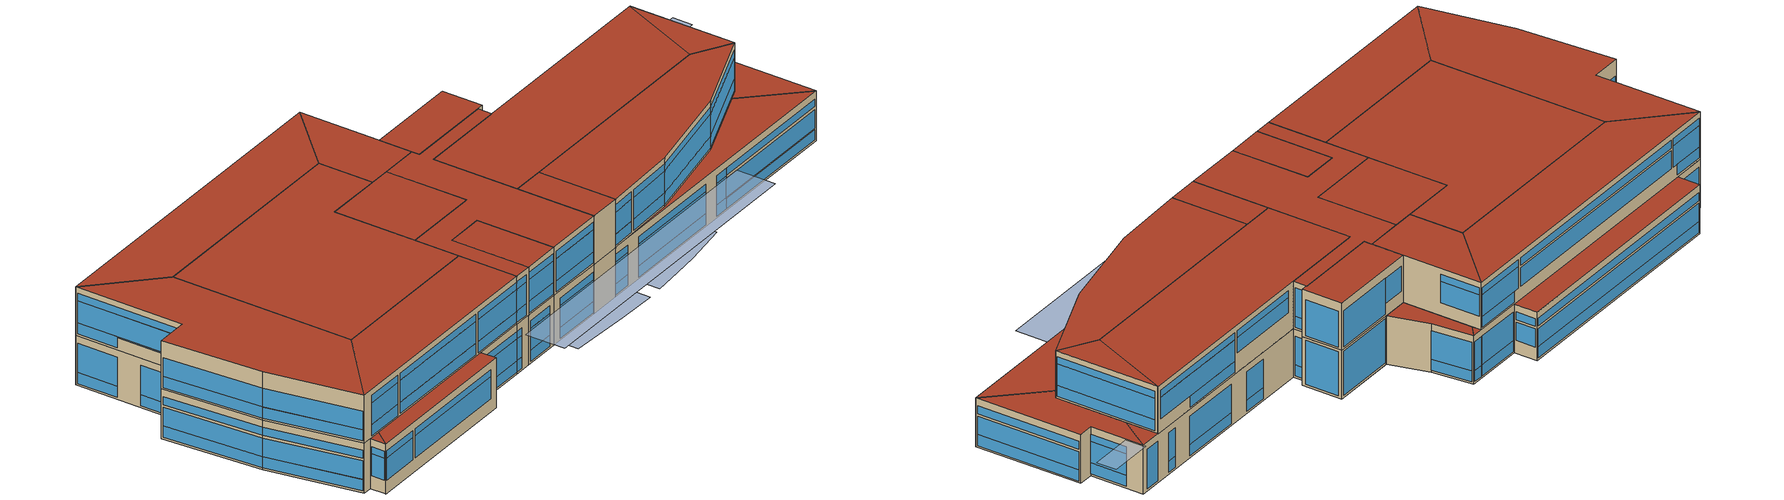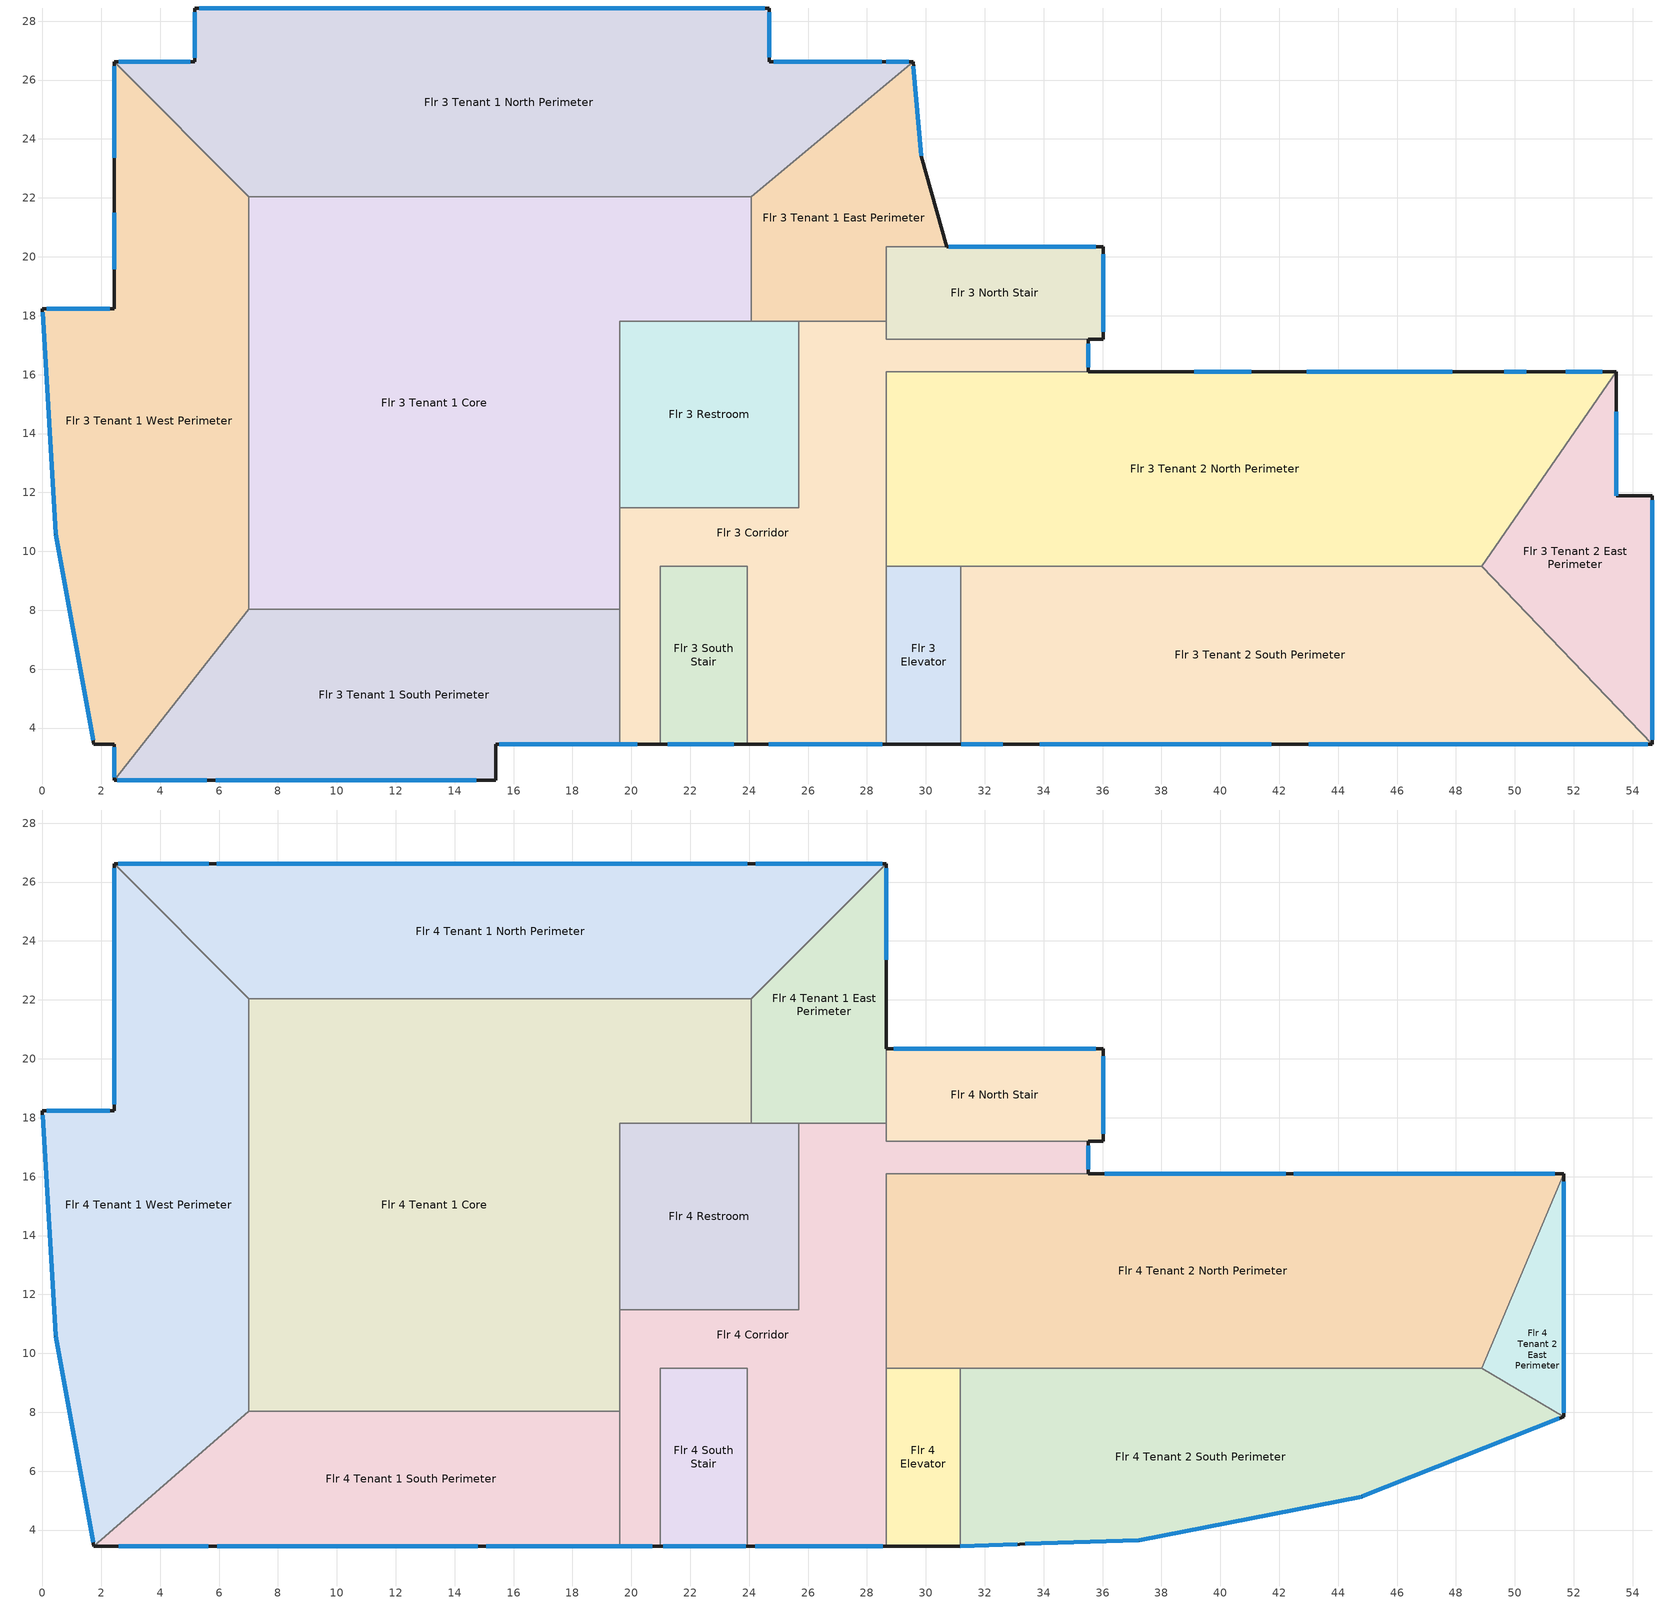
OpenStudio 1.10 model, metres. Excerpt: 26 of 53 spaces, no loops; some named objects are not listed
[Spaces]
Flr 3 Tenant 1 West Perimeter
 floor to Flr 2 Tenant 1 West Perimeter: 2.44,26.62 7.01,22.05 7.01,8.03 2.44,2.24 2.44,3.45 1.75,3.45 0.45,10.59 0,18.24 2.44,18.24 z8.53
 wall outside: 2.44,26.62 2.44,18.24 0,18.24 0.45,10.59 1.75,3.45 2.44,3.45 2.44,2.24 z8.53:12.34
 wall to Flr 3 Tenant 1 North Perimeter: 7.01,22.05 2.44,26.62 z8.53:12.34
 wall to Flr 3 Tenant 1 Core: 7.01,8.03 7.01,22.05 z8.53:12.34
 wall to Flr 3 Tenant 1 South Perimeter: 2.44,2.24 7.01,8.03 z8.53:12.34
 window (GL-3 Glazing Proposed): 0.01,18.11 0.45,10.59 / 0.45,10.58 1.73,3.58 z11.18:11.79; 0.01,18.11 0.45,10.59 / 0.45,10.58 1.73,3.58 z9.55:10.97; 2.44,26.47 2.44,23.36 / 2.44,21.5 2.44,19.57 z9.55:11.79; 2.44,21.5 2.44,19.57 / 2.44,26.47 2.44,23.36 z8.69:9.54; 2.44,3.35 2.44,2.34 z9.55:11.23; 2.44,3.35 2.44,2.34 z11.23:11.79
 window (Glazing Spandrel Panel Proposed): 0.01,18.11 0.45,10.59 / 0.45,10.58 1.73,3.58 / 2.29,18.24 0.15,18.24 z8.69:9.54
 window (GL-1 Glazing Proposed): 2.29,18.24 0.15,18.24 z11.18:11.79; 2.29,18.24 0.15,18.24 z11.17:11.79
 window (GL-2 Glazing Proposed): 2.29,18.24 0.15,18.24 z9.55:10.97
 roof outside: 2.44,2.24 3.4,3.45 2.44,3.45 z12.34
Flr 3 Tenant 1 South Perimeter
 floor to Flr 2 Tenant 1 South Perimeter: 19.61,8.03 19.61,3.45 15.39,3.45 15.39,2.24 2.44,2.24 7.01,8.03 z8.53
 wall outside: 2.44,2.24 15.39,2.24 15.39,3.45 19.61,3.45 z8.53:12.34
 wall to Flr 3 Tenant 1 Core: 19.61,8.03 7.01,8.03 z8.53:12.34
 wall to Flr 3 Corridor: 19.61,3.45 19.61,8.03 z8.53:12.34
 window (GL-3 Glazing Proposed): 5.89,2.24 14.73,2.24 / 2.54,2.24 5.59,2.24 z9.55:11.23; 5.89,2.24 14.73,2.24 / 2.54,2.24 5.59,2.24 z11.23:11.79
 window (GL-1 Glazing Proposed): 15.52,3.45 19.6,3.45 z9.55:11.23; 15.52,3.45 19.6,3.45 z11.23:11.79
 window (Glazing Spandrel Panel Proposed): 15.52,3.45 19.6,3.45 z8.69:9.54
 roof outside: 15.39,2.24 15.39,3.45 3.4,3.45 2.44,2.24 z12.34
Flr 3 Corridor
 floor to Flr 2 Corridor: 28.65,17.81 28.65,17.2 35.51,17.2 35.51,16.1 28.65,16.1 28.65,3.45 23.93,3.45 23.93,9.5 20.98,9.5 20.98,3.45 19.61,3.45 19.61,11.48 25.68,11.48 25.68,17.81 z8.53
 wall outside: 35.51,16.1 35.51,17.2 / 23.93,3.45 28.65,3.45 / 19.61,3.45 20.98,3.45 z8.53:12.34
 wall to Flr 3 Tenant 2 North Perimeter: 28.65,9.5 28.65,16.1 35.51,16.1 z8.53:12.34
 wall to Flr 3 Elevator: 28.65,3.45 28.65,9.5 z8.53:12.34
 wall to Flr 3 South Stair: 20.98,3.45 20.98,9.5 23.93,9.5 23.93,3.45 z8.53:12.34
 wall to Flr 3 Tenant 1 Core: 19.61,11.48 19.61,8.03 z8.53:12.34
 wall to Flr 3 Restroom: 25.68,17.81 25.68,11.48 19.61,11.48 z8.53:12.34
 wall to Flr 3 Tenant 1 East Perimeter: 28.65,17.81 25.68,17.81 z8.53:12.34
 wall to Flr 3 North Stair: 35.51,17.2 28.65,17.2 28.65,17.81 z8.53:12.34
 window (GL-1 Glazing Proposed): 19.62,3.45 20.19,3.45 / 24.66,3.45 28.52,3.45 z11.23:11.79; 24.66,3.45 28.52,3.45 / 19.62,3.45 20.19,3.45 z9.55:11.23
 window (Glazing Spandrel Panel Proposed): 19.62,3.45 20.19,3.45 / 24.66,3.45 28.52,3.45 z8.69:9.54
 window (GL-2 Glazing Proposed): 35.51,16.26 35.51,17.04 z9.55:11.79; 35.51,16.26 35.51,17.04 z8.69:9.54
Flr 3 South Stair
 floor to Flr 2 South Stair: 23.93,9.5 23.93,3.45 20.98,3.45 20.98,9.5 z8.53
 wall outside: 20.98,3.45 23.93,3.45 z8.53:12.34
 window (Glazing Spandrel Panel Proposed): 21.23,3.45 23.47,3.45 z8.69:9.54
 window (GL-1 Glazing Proposed): 21.23,3.45 23.47,3.45 z9.55:11.23; 21.23,3.45 23.47,3.45 z11.23:11.79
Flr 3 Elevator
 floor to Flr 2 Elevator: 31.19,9.5 31.19,3.45 28.65,3.45 28.65,9.5 z8.53
 wall outside: 28.65,3.45 31.19,3.45 z8.53:12.34
 wall to Flr 3 Tenant 2 North Perimeter: 31.19,9.5 28.65,9.5 z8.53:12.34
 wall to Flr 3 Tenant 2 South Perimeter: 31.19,3.45 31.19,9.5 z8.53:12.34
Flr 3 Tenant 2 East Perimeter
 floor to Flr 2 Tenant 2 East Perimeter: 53.44,16.1 53.44,11.89 54.66,11.89 54.66,3.45 48.87,9.5 z8.53
 wall outside: 54.66,3.45 54.66,11.89 53.44,11.89 53.44,16.1 z8.53:12.34
 wall to Flr 3 Tenant 2 South Perimeter: 48.87,9.5 54.66,3.45 z8.53:12.34
 wall to Flr 3 Tenant 2 North Perimeter: 53.44,16.1 48.87,9.5 z8.53:12.34
 window (GL-1 Glazing Proposed): 53.44,11.89 53.44,14.73 z11.23:11.79
 window (GL-2 Glazing Proposed): 53.44,11.89 53.44,14.73 z9.55:11.23; 53.44,11.89 53.44,14.73 z8.69:9.54
 window (GL-3 Glazing Proposed): 54.66,3.61 54.66,11.73 z9.55:10.97; 54.66,3.61 54.66,11.73 z11.18:11.79; 54.66,3.61 54.66,11.73 z8.67:9.54
 roof outside: 54.66,11.89 53.44,11.89 53.44,16.1 51.66,13.54 51.66,7.85 50.78,7.5 54.66,3.45 z12.34
Flr 3 Tenant 1 Core
 floor to Flr 2 Tenant 1 Core: 24.08,22.05 24.08,17.81 19.61,17.81 19.61,8.03 7.01,8.03 7.01,22.05 z8.53
 wall to Flr 3 Tenant 1 North Perimeter: 24.08,22.05 7.01,22.05 z8.53:12.34
 wall to Flr 3 Tenant 1 East Perimeter: 24.08,17.81 24.08,22.05 z8.53:12.34
 wall to Flr 3 Restroom: 19.61,11.48 19.61,17.81 24.08,17.81 z8.53:12.34
Flr 3 Tenant 2 North Perimeter
 floor to Flr 2 Tenant 2 North Perimeter: 53.44,16.1 48.87,9.5 28.65,9.5 28.65,16.1 z8.53
 wall outside: 53.44,16.1 35.51,16.1 z8.53:12.34
 wall to Flr 3 Tenant 2 South Perimeter: 31.19,9.5 48.87,9.5 z8.53:12.34
 window (GL-1 Glazing Proposed): 41.05,16.1 39.12,16.1 / 50.39,16.1 49.63,16.1 / 47.88,16.1 42.94,16.1 z8.69:9.54; 41.05,16.1 39.12,16.1 / 50.39,16.1 49.63,16.1 / 47.88,16.1 42.94,16.1 z9.55:11.79; 52.96,16.1 51.73,16.1 z8.69:11.79
 roof outside: 51.66,13.54 53.44,16.1 51.66,16.1 z12.34
Flr 3 Restroom
 floor to Flr 2 Restroom: 25.68,17.81 25.68,11.48 19.61,11.48 19.61,17.81 z8.53
 wall to Flr 3 Tenant 1 East Perimeter: 25.68,17.81 24.08,17.81 z8.53:12.34
Flr 3 North Stair
 floor to Flr 2 North Stair: 36.02,20.35 36.02,17.2 28.65,17.2 28.65,20.35 z8.53
 wall outside: 35.51,17.2 36.02,17.2 36.02,20.35 30.7,20.35 z8.53:12.34
 wall to Flr 3 Tenant 1 East Perimeter: 30.7,20.35 28.65,20.35 28.65,17.81 z8.53:12.34
 window (GL-1 Glazing Proposed): 35.76,20.35 30.78,20.35 z8.69:12.14
 window (GL-2 Glazing Proposed): 36.02,17.45 36.02,20.09 z8.69:12.14
Flr 3 Tenant 1 East Perimeter
 floor to Flr 2 Tenant 1 East Perimeter: 29.57,26.62 29.85,23.42 30.7,20.35 28.65,20.35 28.65,17.81 24.08,17.81 24.08,22.05 z8.53
 wall outside: 30.7,20.35 29.85,23.42 29.57,26.62 z8.53:12.34
 wall to Flr 3 Tenant 1 North Perimeter: 29.57,26.62 24.08,22.05 z8.53:12.34
 window (GL-2 Glazing Proposed): 29.85,23.43 29.58,26.47 z9.55:11.79; 29.85,23.43 29.58,26.47 z8.69:9.54
 roof outside: 30.7,20.35 29.85,23.42 29.57,26.62 28.65,25.86 28.65,20.35 z12.34
Flr 3 Tenant 1 North Perimeter
 floor to Flr 2 Tenant 1 North Perimeter: 24.69,28.45 24.69,26.62 29.57,26.62 24.08,22.05 7.01,22.05 2.44,26.62 5.18,26.62 5.18,28.45 z8.53
 wall outside: 29.57,26.62 24.69,26.62 24.69,28.45 5.18,28.45 5.18,26.62 2.44,26.62 z8.53:12.34
 window (GL-2 Glazing Proposed): 5.03,26.62 2.59,26.62 z9.55:11.79; 24.69,26.77 24.69,28.3 z9.55:10.97
 window (GL-1 Glazing Proposed): 5.03,26.62 2.59,26.62 / 28.5,26.62 24.84,26.62 / 29.41,26.62 28.65,26.62 z8.69:9.54; 28.5,26.62 24.84,26.62 / 29.41,26.62 28.65,26.62 z9.55:11.79; 5.18,28.3 5.18,26.77 / 24.54,28.45 5.33,28.45 / 24.69,26.77 24.69,28.3 z11.18:11.79; 24.54,28.45 5.33,28.45 z9.55:10.97
 window (GL-3 Glazing Proposed): 5.18,28.3 5.18,26.76 z9.55:10.97
 window (Glazing Spandrel Panel Proposed): 24.54,28.45 5.33,28.45 z8.69:9.54
 roof outside: 5.18,26.62 24.69,26.62 24.69,28.45 5.18,28.45 z12.34; 28.65,25.86 29.57,26.62 28.65,26.62 z12.34
Flr 3 Tenant 2 South Perimeter
 floor to Flr 2 Tenant 2 South Perimeter: 48.87,9.5 54.66,3.45 31.19,3.45 31.19,9.5 z8.53
 wall outside: 31.19,3.45 54.66,3.45 z8.53:12.34
 window (GL-3 Glazing Proposed): 44.15,3.45 54.51,3.45 z9.55:10.97; 44.15,3.45 54.51,3.45 z8.69:9.45; 44.15,3.45 54.51,3.45 z11.23:11.79
 window (Glazing Spandrel Panel Proposed): 43,3.45 44.13,3.45 / 33.86,3.45 41.73,3.45 / 31.2,3.45 32.61,3.45 z8.69:9.54
 window (GL-1 Glazing Proposed): 31.2,3.45 32.61,3.45 / 43,3.45 44.13,3.45 / 33.86,3.45 41.73,3.45 z11.23:11.79; 43,3.45 44.13,3.45 / 31.2,3.45 32.61,3.45 / 33.86,3.45 41.73,3.45 z9.55:11.23
 roof outside: 54.66,3.45 50.78,7.5 44.8,5.14 37.24,3.65 31.19,3.46 31.19,3.45 z12.34
Flr 4 Tenant 2 South Perimeter
 floor to Flr 3 Tenant 2 East Perimeter: 48.87,9.5 51.66,7.85 50.78,7.5 z12.34
 floor to Flr 3 Tenant 2 South Perimeter: 31.19,9.5 48.87,9.5 50.78,7.5 44.8,5.14 37.24,3.65 31.19,3.46 z12.34
 floor to Flr 3 Elevator: 31.19,9.5 31.19,3.46 31.17,3.45 31.17,9.5 z12.34
 wall outside: 31.17,3.45 37.24,3.65 44.8,5.14 51.66,7.85 z12.34:16.04
 wall to Flr 4 Elevator: 31.17,9.5 31.17,3.45 z12.34:16.04
 wall to Flr 4 Tenant 2 North Perimeter: 48.87,9.5 31.17,9.5 z12.34:16.04
 wall to Flr 4 Tenant 2 East Perimeter: 51.66,7.85 48.87,9.5 z12.34:16.04
 window (GL-2 Glazing Proposed): 33.38,3.53 37.23,3.65 / 31.17,3.45 33.1,3.52 / 44.81,5.14 51.51,7.79 / 37.24,3.65 44.8,5.14 z13.36:15.04; 33.38,3.53 37.23,3.65 / 31.17,3.45 33.1,3.52 / 44.81,5.14 51.51,7.79 / 37.24,3.65 44.8,5.14 z15.04:15.6
 window (Glazing Spandrel Panel Proposed): 33.38,3.53 37.23,3.65 / 31.17,3.45 33.1,3.52 / 44.81,5.14 51.51,7.79 / 37.24,3.65 44.8,5.14 z12.5:13.35
 roof outside: 31.17,3.45 37.24,3.65 44.8,5.14 51.66,7.85 48.87,9.5 31.17,9.5 z16.04
Flr 4 Tenant 1 West Perimeter
 floor to Flr 3 Tenant 1 West Perimeter: 2.44,26.62 7.01,22.05 7.01,8.03 1.75,3.45 0.45,10.59 0,18.24 2.44,18.24 z12.34
 wall outside: 2.44,26.62 2.44,18.24 0,18.24 0.45,10.59 1.75,3.45 z12.34:16.04
 wall to Flr 4 Tenant 1 North Perimeter: 7.01,22.05 2.44,26.62 z12.34:16.04
 wall to Flr 4 Tenant 1 Core: 7.01,8.03 7.01,22.05 z12.34:16.04
 wall to Flr 4 Tenant 1 South Perimeter: 1.75,3.45 7.01,8.03 z12.34:16.04
 window (GL-3 Glazing Proposed): 0.01,18.09 0.45,10.59 / 0.45,10.58 1.73,3.58 z13.36:14.78; 2.44,26.47 2.44,18.45 z15.04:15.6; 2.44,26.47 2.44,18.45 z13.36:15.04; 2.44,26.47 2.44,23.36 z12.5:13.35; 2.44,23.33 2.44,18.45 z13.26:13.35
 window (Glazing Spandrel Panel Proposed): 0.01,18.09 0.45,10.59 / 0.45,10.58 1.73,3.58 z12.5:13.35; 2.29,18.24 0.15,18.24 z12.5:13.36
 window (GL-2 Glazing Proposed): 2.29,18.24 0.15,18.24 z13.36:14.78
 roof outside: 1.75,3.45 7.01,8.03 7.01,22.05 2.44,26.62 2.44,18.24 0,18.24 0.45,10.59 z16.04
Flr 4 Corridor
 floor to Flr 3 Corridor: 28.65,17.81 28.65,17.2 35.51,17.2 35.51,16.1 28.65,16.1 28.65,3.45 23.93,3.45 23.93,9.5 20.98,9.5 20.98,3.45 19.61,3.45 19.61,11.48 25.68,11.48 25.68,17.81 z12.34
 wall outside: 35.51,16.1 35.51,17.2 / 23.93,3.45 28.65,3.45 / 19.61,3.45 20.98,3.45 z12.34:16.04
 wall to Flr 4 Restroom: 25.68,17.81 25.68,11.48 19.61,11.48 z12.34:16.04
 wall to Flr 4 Tenant 1 East Perimeter: 28.65,17.81 25.68,17.81 z12.34:16.04
 wall to Flr 4 North Stair: 35.51,17.2 28.65,17.2 28.65,17.81 z12.34:16.04
 wall to Flr 4 Tenant 2 North Perimeter: 28.65,9.5 28.65,16.1 35.51,16.1 z12.34:16.04
 wall to Flr 4 Elevator: 28.65,3.45 28.65,9.5 z12.34:16.04
 wall to Flr 4 South Stair: 20.98,3.45 20.98,9.5 23.93,9.5 23.93,3.45 z12.34:16.04
 wall to Flr 4 Tenant 1 South Perimeter: 19.61,8.03 19.61,3.45 z12.34:16.04
 wall to Flr 4 Tenant 1 Core: 19.61,11.48 19.61,8.03 z12.34:16.04
 window (GL-2 Glazing Proposed): 19.62,3.45 20.71,3.45 / 24.2,3.45 28.54,3.45 z13.36:15.04; 19.62,3.45 20.71,3.45 / 24.2,3.45 28.54,3.45 z15.04:15.6
 window (Glazing Spandrel Panel Proposed): 19.62,3.45 20.71,3.45 / 24.2,3.45 28.54,3.45 z12.5:13.35
 window (GL-3 Glazing Proposed): 35.51,16.26 35.51,17.04 z13.36:15.6; 35.51,16.26 35.51,17.04 z12.5:13.35
 roof outside: 28.65,3.45 28.65,16.1 35.51,16.1 35.51,17.2 28.65,17.2 28.65,17.81 25.68,17.81 25.68,11.48 19.61,11.48 19.61,3.45 20.98,3.45 20.98,9.5 23.93,9.5 23.93,3.45 z16.04
Flr 4 South Stair
 floor to Flr 3 South Stair: 23.93,9.5 23.93,3.45 20.98,3.45 20.98,9.5 z12.34
 wall outside: 20.98,3.45 23.93,3.45 z12.34:16.04
 window (GL-2 Glazing Proposed): 21.08,3.45 23.88,3.45 z15.04:15.6; 21.08,3.45 23.88,3.45 z13.36:15.04
 window (Glazing Spandrel Panel Proposed): 21.08,3.45 23.88,3.45 z12.5:13.35
 roof outside: 23.93,3.45 23.93,9.5 20.98,9.5 20.98,3.45 z16.04
Flr 4 Elevator
 floor to Flr 3 Elevator: 31.17,9.5 31.17,3.45 28.65,3.45 28.65,9.5 z12.34
 wall outside: 28.65,3.45 31.17,3.45 z12.34:16.04
 wall to Flr 4 Tenant 2 North Perimeter: 31.17,9.5 28.65,9.5 z12.34:16.04
 roof outside: 31.17,3.45 31.17,9.5 28.65,9.5 28.65,3.45 z16.04
Flr 4 Tenant 2 East Perimeter
 floor to Flr 3 Tenant 2 East Perimeter: 51.66,13.54 51.66,7.85 48.87,9.5 z12.34
 floor to Flr 3 Tenant 2 North Perimeter: 51.66,16.1 51.66,13.54 48.87,9.5 z12.34
 wall outside: 51.66,7.85 51.66,16.03 51.66,16.1 z12.34:16.04
 wall to Flr 4 Tenant 2 North Perimeter: 51.66,16.1 48.87,9.5 z12.34:16.04
 window (Glazing Spandrel Panel Proposed): 51.66,7.98 51.66,15.82 z12.5:13.35
 window (GL-3 Glazing Proposed): 51.66,7.98 51.66,15.82 z13.36:15.04; 51.66,7.98 51.66,15.82 z15.04:15.6
 roof outside: 51.66,7.85 51.66,16.1 48.87,9.5 z16.04
Flr 4 Tenant 1 Core
 floor to Flr 3 Tenant 1 Core: 24.08,22.05 24.08,17.81 19.61,17.81 19.61,8.03 7.01,8.03 7.01,22.05 z12.34
 wall to Flr 4 Tenant 1 South Perimeter: 7.01,8.03 19.61,8.03 z12.34:16.04
 wall to Flr 4 Tenant 1 North Perimeter: 24.08,22.05 7.01,22.05 z12.34:16.04
 wall to Flr 4 Tenant 1 East Perimeter: 24.08,17.81 24.08,22.05 z12.34:16.04
 wall to Flr 4 Restroom: 19.61,11.48 19.61,17.81 24.08,17.81 z12.34:16.04
 roof outside: 19.61,8.03 19.61,17.81 24.08,17.81 24.08,22.05 7.01,22.05 7.01,8.03 z16.04
Flr 4 Tenant 2 North Perimeter
 floor to Flr 3 Tenant 2 North Perimeter: 51.66,16.1 48.87,9.5 28.65,9.5 28.65,16.1 z12.34
 wall outside: 51.66,16.1 35.51,16.1 z12.34:16.04
 window (GL-1 Glazing Proposed): 42.21,16.1 36.07,16.1 z13.87:15.04; 51.36,16.1 42.49,16.1 z13.36:15.04; 42.21,16.1 36.07,16.1 / 51.36,16.1 42.49,16.1 z15.04:15.6; 47.85,16.1 42.49,16.1 z12.5:13.35
 roof outside: 48.87,9.5 51.66,16.1 28.65,16.1 28.65,9.5 z16.04
Flr 4 Restroom
 floor to Flr 3 Restroom: 25.68,17.81 25.68,11.48 19.61,11.48 19.61,17.81 z12.34
 wall to Flr 4 Tenant 1 East Perimeter: 25.68,17.81 24.08,17.81 z12.34:16.04
 roof outside: 25.68,11.48 25.68,17.81 19.61,17.81 19.61,11.48 z16.04
Flr 4 North Stair
 floor to Flr 3 North Stair: 36.02,20.35 36.02,17.2 28.65,17.2 28.65,20.35 z12.34
 wall outside: 35.51,17.2 36.02,17.2 36.02,20.35 28.65,20.35 z12.34:16.04
 wall to Flr 4 Tenant 1 East Perimeter: 28.65,20.35 28.65,17.81 z12.34:16.04
 window (GL-3 Glazing Proposed): 36.02,17.45 36.02,20.09 z12.5:15.32
 window (GL-1 Glazing Proposed): 35.76,20.35 30.78,20.35 z12.5:15.32; 30.75,20.35 28.91,20.35 z13.36:15.32
 roof outside: 36.02,17.2 36.02,20.35 28.65,20.35 28.65,17.2 z16.04
Flr 4 Tenant 1 East Perimeter
 floor to Flr 3 Tenant 1 East Perimeter: 28.65,25.86 28.65,17.81 24.08,17.81 24.08,22.05 z12.34
 floor to Flr 3 Tenant 1 North Perimeter: 28.65,26.62 28.65,25.86 24.08,22.05 z12.34
 wall outside: 28.65,20.35 28.65,26.62 z12.34:16.04
 wall to Flr 4 Tenant 1 North Perimeter: 28.65,26.62 24.08,22.05 z12.34:16.04
 window (GL-3 Glazing Proposed): 28.65,23.36 28.65,26.47 z15.04:15.6; 28.65,23.36 28.65,26.47 z13.36:15.04
 roof outside: 28.65,17.81 28.65,26.62 24.08,22.05 24.08,17.81 z16.04
Flr 4 Tenant 1 North Perimeter
 floor to Flr 3 Tenant 1 North Perimeter: 28.65,26.62 24.08,22.05 7.01,22.05 2.44,26.62 z12.34
 wall outside: 28.65,26.62 2.44,26.62 z12.34:16.04
 window (GL-1 Glazing Proposed): 28.52,26.62 24.23,26.62 / 5.66,26.62 2.57,26.62 z13.36:15.04; 28.52,26.62 24.69,26.62 / 5.18,26.62 2.57,26.62 z12.5:13.35; 23.93,26.62 5.92,26.62 z14.99:15.6; 23.93,26.62 5.92,26.62 z13.36:14.78; 28.52,26.62 24.23,26.62 / 5.66,26.62 2.57,26.62 z15.04:15.6
 roof outside: 24.08,22.05 28.65,26.62 2.44,26.62 7.01,22.05 z16.04
Flr 4 Tenant 1 South Perimeter
 floor to Flr 3 Tenant 1 South Perimeter: 19.61,8.03 19.61,3.45 3.4,3.45 7.01,8.03 z12.34
 floor to Flr 3 Tenant 1 West Perimeter: 7.01,8.03 3.4,3.45 1.75,3.45 z12.34
 wall outside: 1.75,3.45 19.61,3.45 z12.34:16.04
 window (Glazing Spandrel Panel Proposed): 5.94,3.45 14.78,3.45 / 2.59,3.45 5.64,3.45 / 15.07,3.45 19.6,3.45 z12.5:13.35
 window (GL-2 Glazing Proposed): 15.07,3.45 19.6,3.45 / 2.59,3.45 5.64,3.45 / 5.94,3.45 14.78,3.45 z13.36:15.04; 2.59,3.45 5.64,3.45 / 15.07,3.45 19.6,3.45 / 5.94,3.45 14.78,3.45 z15.04:15.6
 roof outside: 19.61,3.45 19.61,8.03 7.01,8.03 1.75,3.45 z16.04
shading: 20.12,0.05 44.81,0.05 44.81,3.1 20.12,3.1 z11.4; 32.62,1.71 32.62,2.8 33.84,2.8 33.84,1.78 36.18,1.93 38.19,2.12 41.76,2.62 41.76,3.45 24.69,3.45 24.69,2.03 29.55,1.76 z8.38; 56.99,14.76 56.99,16.31 53.44,16.31 53.44,14.76 z12.34
[Building]
Building 1: Default Construction Set=189.1-2009 - CZ5 - Office
[ClimateZones]
Climate Zone Institution Name 1=ASHRAE; Climate Zone Document Name 1=ANSI/ASHRAE Standard 169; Climate Zone Document Year 1=2006; Climate Zone Value 1=5B; Climate Zone Institution Name 2=CEC; Climate Zone Document Name 2=California Climate Zone Descriptions; Climate Zone Document Year 2=1995
[Site]
Broomfield Jeffco  Boulder   S: Latitude {deg}=40.13; Longitude {deg}=-105.24; Time Zone {hr}=-7; Elevation {m}=1689
[SizingPeriod:DesignDay] Barometric Pressure {Pa}=83011; Sky Clearness=0; Rain Indicator=0; Snow Indicator=0; Day of Month=21; Daylight Saving Time Indicator=0; Dry-Bulb Temperature Range Modifier Type=DefaultMultipliers
Name | Maximum Dry-Bulb Temperature {C} | Daily Dry-Bulb Temperature Range {deltaC} | Humidity Indicating Conditions at Maximum Dry-Bulb {BasedOnField A3} | Wind Speed {m/s} | Wind Direction {deg} | Month | Day Type | Humidity Indicating Type | Solar Model Indicator | ASHRAE Taub | ASHRAE Taud
Denver Intl Ap Ann Htg 99.6% Condns DB | -17.4 | 0 | -17.4 | 3.3 | 160 | 12 | WinterDesignDay | Wetbulb | ASHRAEClearSky
Denver Intl Ap Ann Clg .4% Condns DP=>MDB | 19.9 | 15.2 | 16 | 4.2 | 80 | 7 | SummerDesignDay | Dewpoint | ASHRAETau | 0.424 | 2.012
Denver Intl Ap Ann Clg .4% Condns WB=>MDB | 27.3 | 15.2 | 18.3 | 4.2 | 80 | 7 | SummerDesignDay | Wetbulb | ASHRAETau | 0.424 | 2.012
Denver Intl Ap Ann Clg .4% Condns DB=>MWB | 34.6 | 15.2 | 15.7 | 4.2 | 80 | 7 | SummerDesignDay | Wetbulb | ASHRAETau | 0.424 | 2.012
[DefaultSurfaceConstructions]
Name | Floor Construction | Wall Construction | Roof Ceiling Construction
Default Surface Constructions 13 | ASHRAE 90.1-2010 Floor SteelJoist Exposed ClimateZone 5 | Canyon28 Proposed Wall | Canyon28 Proposed Roof
Default Surface Constructions 14 | Interior Floor | Interior Wall | Interior Ceiling
Default Surface Constructions 15 | 90.1-2010 Nonres 5B Ext Slab Unheated - 8in Slab without Carpet | 90.1-2010 Nonres 5B Ext Slab Unheated - 8in Slab without Carpet | 90.1-2010 Nonres 5B Ext Slab Unheated - 8in Slab without Carpet
[Construction]
Interior Floor: F16 Acoustic tile, F05 Ceiling air space resistance, M11 100mm lightweight concrete
Interior Wall: G01a 19mm gypsum board, F04 Wall air space resistance, G01a 19mm gypsum board
Interior Ceiling: M11 100mm lightweight concrete, F05 Ceiling air space resistance, F16 Acoustic tile
Exterior Door: F08 Metal surface, I01 25mm insulation board
Interior Window: Clear 3mm
Interior Door; Interior Partition: G05 25mm wood
GL-3 Glazing Baseline; GL-1 Glazing Baseline: Baseline Storefront Simple Glazing Material - UValue_0.45_SHGC_0.4_VT_0.5
Glazing Spandrel Panel Proposed: Spandrel Panel 0.568 0.4 0.000001
90.1-2010 Nonres 5B Ext Slab Unheated - 8in Slab without Carpet: MAT-CC05 8 HW CONCRETE
Canyon28 Proposed Roof: Roof Membrane, R-30 Roof Insulation, Metal Decking
Canyon28 Proposed Wall: Metal Panel - 1/4 in., 1.75IN Air Gap, R-12 Rigid Insulation, 5/8IN Gypsum, 6IN Metal Stud with R-21 Batt, 5/8IN Gypsum
GL-1 Glazing Proposed: GL-1 Storefront Simple Glazing Material - UValue_0.33_SHGC_0.25_VT_0.60
GL-2 Glazing Proposed: GL-2 Storefront Simple Glazing Material - UValue_0.33_SHGC_0.23_VT_0.51
GL-3 Glazing Proposed: GL-3 Storefront Simple Glazing Material - UValue_0.33_SHGC_0.21_VT_0.38
ASHRAE 90.1-2010 Floor SteelJoist Exposed ClimateZone 5: ASHRAE 90.1-2010 CZ 5 Exposed Floor Insulation, 4IN HW CONCRETE 90.1-2010 Exposed Floor, 90.1-2010 Exposed Floor CARPET PAD
[Material]
Name | Roughness | Thickness {m} | Conductivity {W/m-K} | Density {kg/m3} | Specific Heat {J/kg-K} | Thermal Absorptance | Solar Absorptance | Visible Absorptance
Roof Membrane | VeryRough | 0.0095 | 0.16 | 1121.29 | 1460 | 0.9 | 0.7 | 0.7
Metal Decking | MediumSmooth | 0.0015 | 45.006 | 7680 | 418.4 | 0.9 | 0.6 | 0.6
F16 Acoustic tile | MediumSmooth | 0.0191 | 0.06 | 368 | 590 | 0.9 | 0.3 | 0.3
M11 100mm lightweight concrete | MediumRough | 0.1016 | 0.53 | 1280 | 840 | 0.9 | 0.5 | 0.5
G01a 19mm gypsum board | MediumSmooth | 0.019 | 0.16 | 800 | 1090 | 0.9 | 0.4 | 0.4
F08 Metal surface | Smooth | 0.0008 | 45.28 | 7824 | 500 | 0.9 | 0.7 | 0.7
I01 25mm insulation board | MediumRough | 0.0254 | 0.03 | 43 | 1210 | 0.9 | 0.6 | 0.6
G05 25mm wood | MediumSmooth | 0.0254 | 0.15 | 608 | 1630 | 0.9 | 0.5 | 0.5
MAT-CC05 8 HW CONCRETE | Rough | 0.20321 | 1.311 | 2240 | 836.8 | 0.9 | 0.7 | 0.7
R-30 Roof Insulation | MediumRough | 0.1524 | 0.0288456 | 265 | 836.8 | 0.9 | 0.7 | 0.7
Metal Panel - 1/4 in. | Smooth | 0.00635 | 45.28 | 7824 | 500
R-12 Rigid Insulation | MediumRough | 0.0508 | 0.024038 | 91 | 837 | 0.9 | 0.5 | 0.5
5/8IN Gypsum | Smooth | 0.015875 | 0.16 | 784.9 | 830 | 0.9 | 0.92 | 0.92
6IN Metal Stud with R-21 Batt | MediumRough | 0.1524 | 0.116941 | 265 | 836.8 | 0.9 | 0.7 | 0.7
4IN HW CONCRETE 90.1-2010 Exposed Floor | Rough | 0.1016 | 2.30765 | 2240 | 836.8 | 0.9 | 0.85 | 0.85
ASHRAE 90.1-2010 CZ 5 Exposed Floor Insulation | MediumRough | 0.127 | 0.0307446 | 91 | 837 | 0.9 | 0.5 | 0.5
[Material:NoMass]
90.1-2010 Exposed Floor CARPET PAD: Roughness=Smooth; Thermal Resistance {m2-K/W}=0.216616; Thermal Absorptance=0.9; Solar Absorptance=0.8; Visible Absorptance=0.8
[Material:AirGap]
Name | Thermal Resistance {m2-K/W}
F05 Ceiling air space resistance | 0.18
F04 Wall air space resistance | 0.15
1.75IN Air Gap | 0.17611
[DefaultSubSurfaceConstructions]
Name | Fixed Window Construction | Operable Window Construction | Door Construction | Tubular Daylight Dome Construction | Tubular Daylight Diffuser Construction
Default Sub Surface Constructions 9 | GL-3 Glazing Baseline | GL-1 Glazing Baseline | Exterior Door | Interior Window | Interior Window
Default Sub Surface Constructions 10 | Interior Window | Interior Window | Interior Door
[WindowMaterial:Glazing]
Clear 3mm: Optical Data Type=SpectralAverage; Thickness {m}=0.003; Solar Transmittance at Normal Incidence=0.837; Front Side Solar Reflectance at Normal Incidence=0.075; Back Side Solar Reflectance at Normal Incidence=0; Visible Transmittance at Normal Incidence=0.898; Front Side Visible Reflectance at Normal Incidence=0.081; Back Side Visible Reflectance at Normal Incidence=0; Infrared Transmittance at Normal Incidence=0; Front Side Infrared Hemispherical Emissivity=0.84; Back Side Infrared Hemispherical Emissivity=0.84; Conductivity {W/m-K}=0.9; Dirt Correction Factor for Solar and Visible Transmittance=1; Solar Diffusing=No
[DefaultConstructionSet]
189.1-2009 - CZ5 - Office: Default Exterior Surface Constructions=Default Surface Constructions 13; Default Interior Surface Constructions=Default Surface Constructions 14; Default Ground Contact Surface Constructions=Default Surface Constructions 15; Default Exterior SubSurface Constructions=Default Sub Surface Constructions 9; Default Interior SubSurface Constructions=Default Sub Surface Constructions 10; Interior Partition Construction=Interior Partition
[WindowMaterial:SimpleGlazingSystem]
Name | U-Factor {W/m2-K} | Solar Heat Gain Coefficient | Visible Transmittance
Spandrel Panel 0.568 0.4 0.000001 | 0.94827 | 0.035 | 1e-006
Baseline Storefront Simple Glazing Material - UValue_0.45_SHGC_0.4_VT_0.5 | 2.55522 | 0.4 | 0.5
GL-1 Storefront Simple Glazing Material - UValue_0.33_SHGC_0.25_VT_0.60 | 1.87383 | 0.25 | 0.6
GL-2 Storefront Simple Glazing Material - UValue_0.33_SHGC_0.23_VT_0.51 | 1.87383 | 0.23 | 0.51
GL-3 Storefront Simple Glazing Material - UValue_0.33_SHGC_0.21_VT_0.38 | 1.87383 | 0.21 | 0.38
[DesignSpecification:OutdoorAir] Outdoor Air Method=Sum
Name | Outdoor Air Flow per Floor Area {m3/s-m2} | Outdoor Air Flow per Person {m3/s-person}
90.1-2010 - Office - Elec/MechRoom Ventilation | 0.00118925
90.1-2010 - Office - Restroom Ventilation; 90.1-2010 - Office - Corridor Ventilation; 90.1-2010 - Office - Stair Ventilation | 0.000651688
90.1-2010 - Office - OpenOffice Ventilation | 0.000651688 | 0.00504542
[ThermostatSetpoint:DualSetpoint]
Name | Heating Setpoint Temperature Schedule | Cooling Setpoint Temperature Schedule
Flr 1 South Stair Thermostat | Low HtgSetp | No Cool ClgSetp
Flr 3 Tenant 1 Core Thermostat; Flr 4 Tenant 1 North Perimeter Thermostat; Flr 4 Tenant 2 East Perimeter Thermostat; Flr 4 Tenant 2 South Perimeter Thermostat; Flr 4 Tenant 2 North Perimeter Thermostat; Flr 3 Tenant 2 East Perimeter Thermostat; Flr 3 Tenant 1 South Perimeter Thermostat; Flr 3 Tenant 1 North Perimeter Thermostat; Flr 4 Tenant 1 West Perimeter Thermostat; Flr 4 Tenant 1 South Perimeter Thermostat; Flr 3 Tenant 2 South Perimeter Thermostat; Flr 3 Tenant 2 North Perimeter Thermostat; Flr 4 Tenant 1 East Perimeter Thermostat; Flr 3 Tenant 1 East Perimeter Thermostat; Flr 3 Common Thermostat; Flr 4 Tenant 1 Core Thermostat; Flr 3 Tenant 1 West Perimeter Thermostat; Flr 4 Common Thermostat | Medium Office HtgSetp | Medium Office ClgSetp
Flr 1 North Stair Thermostat | Low HtgSetp | High ClgSetp
[DefaultScheduleSet] Lighting Schedule=Office Bldg Light; Infiltration Schedule=Medium Office Infil Quarter On
90.1-2010 - Office - Elec/MechRoom Schedule Set: Electric Equipment Schedule=Medium Office Bldg Equip
90.1-2010 - Office - Restroom Schedule Set; 90.1-2010 - Office - OpenOffice Schedule Set; 90.1-2010 - Office - Corridor Schedule Set: Electric Equipment Schedule=Medium Office Bldg Equip; Number of People Schedule=Medium Office Bldg Occ; People Activity Level Schedule=Medium Office Activity
90.1-2010 - Office - Stair Schedule Set: 
[BuildingStory] Nominal Z Coordinate {m}=0
Name | Nominal Floor to Floor Height {m}
Building Story 3 | 3.81
Building Story 4 | 3.6957
[Space]
Name | Space Type | Building Story | Thermal Zone
Flr 3 Tenant 1 West Perimeter | 90.1-2010 - Office - OpenOffice | Building Story 3 | Flr 3 Tenant 1 West Perimeter
Flr 3 Tenant 1 South Perimeter | 90.1-2010 - Office - OpenOffice | Building Story 3 | Flr 3 Tenant 1 South Perimeter
Flr 3 Corridor | 90.1-2010 - Office - Corridor | Building Story 3 | Flr 3 Common
Flr 3 South Stair | 90.1-2010 - Office - Stair | Building Story 3 | South Stair
Flr 3 Elevator | 90.1-2010 - Office - Elec/MechRoom | Building Story 3 | Flr 3 Elevator
Flr 3 Tenant 2 East Perimeter | 90.1-2010 - Office - OpenOffice | Building Story 3 | Flr 3 Tenant 2 East Perimeter
Flr 3 Tenant 1 Core | 90.1-2010 - Office - OpenOffice | Building Story 3 | Flr 3 Tenant 1 Core
Flr 3 Tenant 2 North Perimeter | 90.1-2010 - Office - OpenOffice | Building Story 3 | Flr 3 Tenant 2 North Perimeter
Flr 3 Restroom | 90.1-2010 - Office - Restroom | Building Story 3 | Flr 3 Common
Flr 3 North Stair | 90.1-2010 - Office - Stair | Building Story 3 | North Stair
Flr 3 Tenant 1 East Perimeter | 90.1-2010 - Office - OpenOffice | Building Story 3 | Flr 3 Tenant 1 East Perimeter
Flr 3 Tenant 1 North Perimeter | 90.1-2010 - Office - OpenOffice | Building Story 3 | Flr 3 Tenant 1 North Perimeter
Flr 4 Tenant 2 South Perimeter | 90.1-2010 - Office - OpenOffice | Building Story 4 | Flr 4 Tenant 2 South Perimeter
Flr 4 Tenant 1 West Perimeter | 90.1-2010 - Office - OpenOffice | Building Story 4 | Flr 4 Tenant 1 West Perimeter
Flr 4 Corridor | 90.1-2010 - Office - Corridor | Building Story 4 | Flr 4 Common
Flr 4 South Stair | 90.1-2010 - Office - Stair | Building Story 4 | South Stair
Flr 4 Elevator | 90.1-2010 - Office - Elec/MechRoom | Building Story 4 | Flr 4 Elevator
Flr 4 Tenant 2 East Perimeter | 90.1-2010 - Office - OpenOffice | Building Story 4 | Flr 4 Tenant 2 East Perimeter
Flr 4 Tenant 1 Core | 90.1-2010 - Office - OpenOffice | Building Story 4 | Flr 4 Tenant 1 Core
Flr 4 Tenant 2 North Perimeter | 90.1-2010 - Office - OpenOffice | Building Story 4 | Flr 4 Tenant 2 North Perimeter
Flr 4 Restroom | 90.1-2010 - Office - Restroom | Building Story 4 | Flr 4 Common
Flr 4 North Stair | 90.1-2010 - Office - Stair | Building Story 4 | North Stair
Flr 4 Tenant 1 East Perimeter | 90.1-2010 - Office - OpenOffice | Building Story 4 | Flr 4 Tenant 1 East Perimeter
Flr 4 Tenant 1 North Perimeter | 90.1-2010 - Office - OpenOffice | Building Story 4 | Flr 4 Tenant 1 North Perimeter
Flr 4 Tenant 1 South Perimeter | 90.1-2010 - Office - OpenOffice | Building Story 4 | Flr 4 Tenant 1 South Perimeter
Flr 3 Tenant 2 South Perimeter | 90.1-2010 - Office - OpenOffice | Building Story 3 | Flr 3 Tenant 2 South Perimeter
[ThermalZone] Use Ideal Air Loads=No
Name | Thermostat
Flr 4 Tenant 1 South Perimeter | Flr 4 Tenant 1 South Perimeter Thermostat
Flr 4 Tenant 1 West Perimeter | Flr 4 Tenant 1 West Perimeter Thermostat
Flr 4 Tenant 1 North Perimeter | Flr 4 Tenant 1 North Perimeter Thermostat
Flr 4 Tenant 1 Core | Flr 4 Tenant 1 Core Thermostat
Flr 4 Common | Flr 4 Common Thermostat
Flr 3 Common | Flr 3 Common Thermostat
Flr 3 Tenant 2 East Perimeter | Flr 3 Tenant 2 East Perimeter Thermostat
South Stair | Flr 1 South Stair Thermostat
Flr 4 Elevator; Flr 3 Elevator
Flr 3 Tenant 1 East Perimeter | Flr 3 Tenant 1 East Perimeter Thermostat
Flr 3 Tenant 1 West Perimeter | Flr 3 Tenant 1 West Perimeter Thermostat
Flr 4 Tenant 2 North Perimeter | Flr 4 Tenant 2 North Perimeter Thermostat
Flr 4 Tenant 2 East Perimeter | Flr 4 Tenant 2 East Perimeter Thermostat
Flr 4 Tenant 2 South Perimeter | Flr 4 Tenant 2 South Perimeter Thermostat
Flr 3 Tenant 1 Core | Flr 3 Tenant 1 Core Thermostat
Flr 3 Tenant 1 South Perimeter | Flr 3 Tenant 1 South Perimeter Thermostat
Flr 3 Tenant 2 South Perimeter | Flr 3 Tenant 2 South Perimeter Thermostat
Flr 4 Tenant 1 East Perimeter | Flr 4 Tenant 1 East Perimeter Thermostat
Flr 3 Tenant 2 North Perimeter | Flr 3 Tenant 2 North Perimeter Thermostat
Flr 3 Tenant 1 North Perimeter | Flr 3 Tenant 1 North Perimeter Thermostat
North Stair | Flr 1 North Stair Thermostat
[Sizing:Zone] Zone Cooling Design Supply Air Temperature {C}=14; Zone Heating Design Supply Air Temperature {C}=40; Zone Cooling Design Supply Air Humidity Ratio {kg-H2O/kg-air}=0.0085; Zone Heating Design Supply Air Humidity Ratio {kg-H2O/kg-air}=0.008; Cooling Design Air Flow Method=DesignDay; Heating Design Air Flow Method=DesignDay
South Stair; Flr 4 Elevator; Flr 3 Elevator; North Stair
[Zone equipment]
South Stair: CV Unit Heater Elec
North Stair: Cycling PTAC DX Clg Elec Htg
[SpaceType] Standards Building Type=Office
Name | Default Schedule Set | Design Specification Outdoor Air Object | Standards Space Type
90.1-2010 - Office - Elec/MechRoom | 90.1-2010 - Office - Elec/MechRoom Schedule Set | 90.1-2010 - Office - Elec/MechRoom Ventilation | Elec/MechRoom
90.1-2010 - Office - Restroom | 90.1-2010 - Office - Restroom Schedule Set | 90.1-2010 - Office - Restroom Ventilation | Restroom
90.1-2010 - Office - OpenOffice | 90.1-2010 - Office - OpenOffice Schedule Set | 90.1-2010 - Office - OpenOffice Ventilation | OpenOffice
90.1-2010 - Office - Corridor | 90.1-2010 - Office - Corridor Schedule Set | 90.1-2010 - Office - Corridor Ventilation | Corridor
90.1-2010 - Office - Stair | 90.1-2010 - Office - Stair Schedule Set | 90.1-2010 - Office - Stair Ventilation | Stair
[People]
Name | People Definition | Space or SpaceType
90.1-2010 - Office - Restroom People | 90.1-2010 - Office - Restroom People Definition | 90.1-2010 - Office - Restroom
90.1-2010 - Office - OpenOffice People | 90.1-2010 - Office - OpenOffice People Definition | 90.1-2010 - Office - OpenOffice
90.1-2010 - Office - Corridor People | 90.1-2010 - Office - Corridor People Definition | 90.1-2010 - Office - Corridor
[People:Definition] Number of People Calculation Method=People/Area; Fraction Radiant=0.3
Name | People per Space Floor Area {person/m2}
90.1-2010 - Office - Restroom People Definition | 0.107639
90.1-2010 - Office - OpenOffice People Definition | 0.0565105
90.1-2010 - Office - Corridor People Definition | 0.0107639
[Lights]
Name | Lights Definition | Space or SpaceType
90.1-2010 - Office - Elec/MechRoom Lights | 90.1-2010 - Office - Elec/MechRoom Lights Definition | 90.1-2010 - Office - Elec/MechRoom
90.1-2010 - Office - Restroom Lights | 90.1-2010 - Office - Restroom Lights Definition | 90.1-2010 - Office - Restroom
90.1-2010 - Office - OpenOffice Lights | 90.1-2010 - Office - OpenOffice Lights Definition | 90.1-2010 - Office - OpenOffice
90.1-2010 - Office - Corridor Lights | 90.1-2010 - Office - Corridor Lights Definition | 90.1-2010 - Office - Corridor
90.1-2010 - Office - Stair Lights | 90.1-2010 - Office - Stair Lights Definition | 90.1-2010 - Office - Stair
[Lights:Definition] Design Level Calculation Method=Watts/Area
Name | Watts per Space Floor Area {W/m2}
90.1-2010 - Office - Elec/MechRoom Lights Definition | 10.2257
90.1-2010 - Office - Restroom Lights Definition; 90.1-2010 - Office - OpenOffice Lights Definition | 10.5486
90.1-2010 - Office - Corridor Lights Definition | 7.10418
90.1-2010 - Office - Stair Lights Definition | 7.4271
[ElectricEquipment]
Name | Electric Equipment Definition | Space or SpaceType
90.1-2010 - Office - Elec/MechRoom Electric Equipment | 90.1-2010 - Office - Elec/MechRoom Electric Equipment Definition | 90.1-2010 - Office - Elec/MechRoom
90.1-2010 - Office - Restroom Electric Equipment | 90.1-2010 - Office - Restroom Electric Equipment Definition | 90.1-2010 - Office - Restroom
90.1-2010 - Office - OpenOffice Electric Equipment | 90.1-2010 - Office - OpenOffice Electric Equipment Definition | 90.1-2010 - Office - OpenOffice
90.1-2010 - Office - Corridor Electric Equipment | 90.1-2010 - Office - Corridor Electric Equipment Definition | 90.1-2010 - Office - Corridor
[ElectricEquipment:Definition] Design Level Calculation Method=Watts/Area
Name | Watts per Space Floor Area {W/m2}
90.1-2010 - Office - Elec/MechRoom Electric Equipment Definition | 8.186633
90.1-2010 - Office - Restroom Electric Equipment Definition | 2.122461
90.1-2010 - Office - OpenOffice Electric Equipment Definition | 21.52782
90.1-2010 - Office - Corridor Electric Equipment Definition | 4.851338
[SpaceInfiltration:DesignFlowRate] Design Flow Rate Calculation Method=Flow/ExteriorArea; Flow per Exterior Surface Area {m3/s-m2}=0.000226568
Name | Space or SpaceType
90.1-2010 - Office - Elec/MechRoom Infiltration | 90.1-2010 - Office - Elec/MechRoom
90.1-2010 - Office - Restroom Infiltration | 90.1-2010 - Office - Restroom
90.1-2010 - Office - OpenOffice Infiltration | 90.1-2010 - Office - OpenOffice
90.1-2010 - Office - Corridor Infiltration | 90.1-2010 - Office - Corridor
90.1-2010 - Office - Stair Infiltration | 90.1-2010 - Office - Stair
[HeatExchanger:AirToAir:SensibleAndLatent] Availability Schedule=Always On Discrete; Nominal Supply Air Flow Rate {m3/s}=autosize; Sensible Effectiveness at 100% Heating Air Flow=0.8; Latent Effectiveness at 100% Heating Air Flow=0.8; Sensible Effectiveness at 75% Heating Air Flow=0.8; Latent Effectiveness at 75% Heating Air Flow=0.8; Sensible Effectiveness at 100% Cooling Air Flow=0.8; Latent Effectiveness at 100% Cooling Air Flow=0.8; Sensible Effectiveness at 75% Cooling Air Flow=0.8; Latent Effectiveness at 75% Cooling Air Flow=0.8; Nominal Electric Power {W}=0; Supply Air Outlet Temperature Control=No; Heat Exchanger Type=Rotary; Frost Control Type=MinimumExhaustTemperature; Threshold Temperature {C}=1.7; Economizer Lockout=No
Heat Exchanger Air To Air Sensible And Latent 1; Heat Exchanger Air To Air Sensible And Latent 2; Heat Exchanger Air To Air Sensible And Latent 3; Heat Exchanger Air To Air Sensible And Latent 4
[Schedule:Ruleset]
Name | Default Day Schedule | Summer Design Day Schedule | Winter Design Day Schedule
Office Bldg Light | Office Bldg Light Default Schedule | Office Bldg Light Summer Design Day | Office Bldg Light Winter Design Day
Medium Office HtgSetp | Medium Office HtgSetp Default Schedule | Medium Office HtgSetp Summer Design Day | Medium Office HtgSetp Winter Design Day
Medium Office ClgSetp | Medium Office ClgSetp Default Schedule | Medium Office ClgSetp Summer Design Day | Medium Office ClgSetp Winter Design Day
Medium Office Bldg Occ | Medium Office Bldg Occ Default Schedule | Medium Office Bldg Occ Summer Design Day | Medium Office Bldg Occ Winter Design Day
Medium Office Activity | Medium Office Activity Default Schedule | Medium Office Activity Summer Design Day | Medium Office Activity Winter Design Day
Medium Office Infil Quarter On | Medium Office Infil Quarter On Default Schedule | Medium Office Infil Quarter On Summer Design Day | Medium Office Infil Quarter On Winter Design Day
Medium Office Bldg Equip | Medium Office Bldg Equip Default Schedule | Medium Office Bldg Equip Summer Design Day | Medium Office Bldg Equip Winter Design Day
Low HtgSetp | Schedule Day 11
No Cool ClgSetp | Schedule Day 12
High ClgSetp | Schedule Day 26
[Schedule:Day]
Office Bldg Light Default Schedule: 5, 0, 0.05, 7, 0, 0.1, 8, 0, 0.3, 17, 0, 0.9, 18, 0, 0.7, 20, 0, 0.5, 22, 0, 0.3, 23, 0, 0.1, 24, 0, 0.05
Office Bldg Light Summer Design Day; Medium Office Infil Quarter On Rule 1 Day Schedule; Medium Office Bldg Equip Summer Design Day: 24, 0, 1
Office Bldg Light Winter Design Day; Medium Office Bldg Occ Winter Design Day; Medium Office Bldg Occ Rule 1 Day Schedule; Medium Office Bldg Equip Winter Design Day: 24, 0, 0
Office Bldg Light Rule 1 Day Schedule: 24, 0, 0.05
Office Bldg Light Rule 2 Day Schedule: 6, 0, 0.05, 8, 0, 0.1, 14, 0, 0.5, 17, 0, 0.15, 24, 0, 0.05
Medium Office HtgSetp Default Schedule: 6, 0, 15.6, 22, 0, 21, 24, 0, 15.6
Medium Office HtgSetp Summer Design Day; Medium Office HtgSetp Rule 1 Day Schedule: 24, 0, 15.6
Medium Office HtgSetp Winter Design Day: 24, 0, 21
Medium Office HtgSetp Rule 2 Day Schedule: 6, 0, 15.6, 18, 0, 21, 24, 0, 15.6
Medium Office ClgSetp Default Schedule; Medium Office ClgSetp Summer Design Day: 6, 0, 26.7, 22, 0, 24, 24, 0, 26.7
Medium Office ClgSetp Winter Design Day; Medium Office ClgSetp Rule 1 Day Schedule: 24, 0, 26.7
Medium Office ClgSetp Rule 2 Day Schedule: 6, 0, 26.7, 18, 0, 24, 24, 0, 26.7
Medium Office Bldg Occ Default Schedule: 7, 0, 0, 8, 0, 0.2, 12, 0, 0.95, 13, 0, 0.5, 17, 0, 0.95, 18, 0, 0.7, 20, 0, 0.4, 22, 0, 0.1, 24, 0, 0
Medium Office Bldg Occ Summer Design Day: 6, 0, 0, 22, 0, 1, 24, 0, 0.05
Medium Office Bldg Occ Rule 2 Day Schedule: 7, 0, 0, 8, 0, 0.1, 14, 0, 0.5, 17, 0, 0.1, 24, 0, 0
Medium Office Activity Default Schedule; Medium Office Activity Summer Design Day; Medium Office Activity Winter Design Day: 24, 0, 120
Medium Office Infil Quarter On Default Schedule; Medium Office Infil Quarter On Summer Design Day: 6, 0, 1, 22, 0, 0.25, 24, 0, 1
Medium Office Infil Quarter On Winter Design Day; Medium Office Infil Quarter On Rule 2 Day Schedule: 6, 0, 1, 18, 0, 0.25, 24, 0, 1
Medium Office Bldg Equip Default Schedule: 8, 0, 0.142, 12, 0, 0.3195, 13, 0, 0.284, 17, 0, 0.3195, 18, 0, 0.284, 20, 0, 0.213, 22, 0, 0.1775, 24, 0, 0.142
Medium Office Bldg Equip Rule 1 Day Schedule: 24, 0, 0.1065
Medium Office Bldg Equip Rule 2 Day Schedule: 6, 0, 0.1065, 8, 0, 0.142, 14, 0, 0.1775, 17, 0, 0.12425, 24, 0, 0.1065
Schedule Day 11: 24, 0, 12.78
Schedule Day 12: 24, 0, 100
Schedule Day 26: 24, 0, 26.6667
[Schedule:Rule] Apply Monday=No; Apply Tuesday=No; Apply Wednesday=No; Apply Thursday=No; Apply Friday=No; Date Specification Type=DateRange; Start Month=1; Start Day=1; End Month=12; End Day=31
Name | Schedule Ruleset | Rule Order | Day Schedule | Apply Sunday | Apply Saturday
Office Bldg Light Rule 1 | Office Bldg Light | 0 | Office Bldg Light Rule 1 Day Schedule | Yes | No
Office Bldg Light Rule 2 | Office Bldg Light | 1 | Office Bldg Light Rule 2 Day Schedule | No | Yes
Medium Office HtgSetp Rule 1 | Medium Office HtgSetp | 0 | Medium Office HtgSetp Rule 1 Day Schedule | Yes | No
Medium Office HtgSetp Rule 2 | Medium Office HtgSetp | 1 | Medium Office HtgSetp Rule 2 Day Schedule | No | Yes
Medium Office ClgSetp Rule 1 | Medium Office ClgSetp | 0 | Medium Office ClgSetp Rule 1 Day Schedule | Yes | No
Medium Office ClgSetp Rule 2 | Medium Office ClgSetp | 1 | Medium Office ClgSetp Rule 2 Day Schedule | No | Yes
Medium Office Bldg Occ Rule 1 | Medium Office Bldg Occ | 0 | Medium Office Bldg Occ Rule 1 Day Schedule | Yes | No
Medium Office Bldg Occ Rule 2 | Medium Office Bldg Occ | 1 | Medium Office Bldg Occ Rule 2 Day Schedule | No | Yes
Medium Office Infil Quarter On Rule 1 | Medium Office Infil Quarter On | 0 | Medium Office Infil Quarter On Rule 1 Day Schedule | Yes | No
Medium Office Infil Quarter On Rule 2 | Medium Office Infil Quarter On | 1 | Medium Office Infil Quarter On Rule 2 Day Schedule | No | Yes
Medium Office Bldg Equip Rule 1 | Medium Office Bldg Equip | 0 | Medium Office Bldg Equip Rule 1 Day Schedule | Yes | No
Medium Office Bldg Equip Rule 2 | Medium Office Bldg Equip | 1 | Medium Office Bldg Equip Rule 2 Day Schedule | No | Yes
